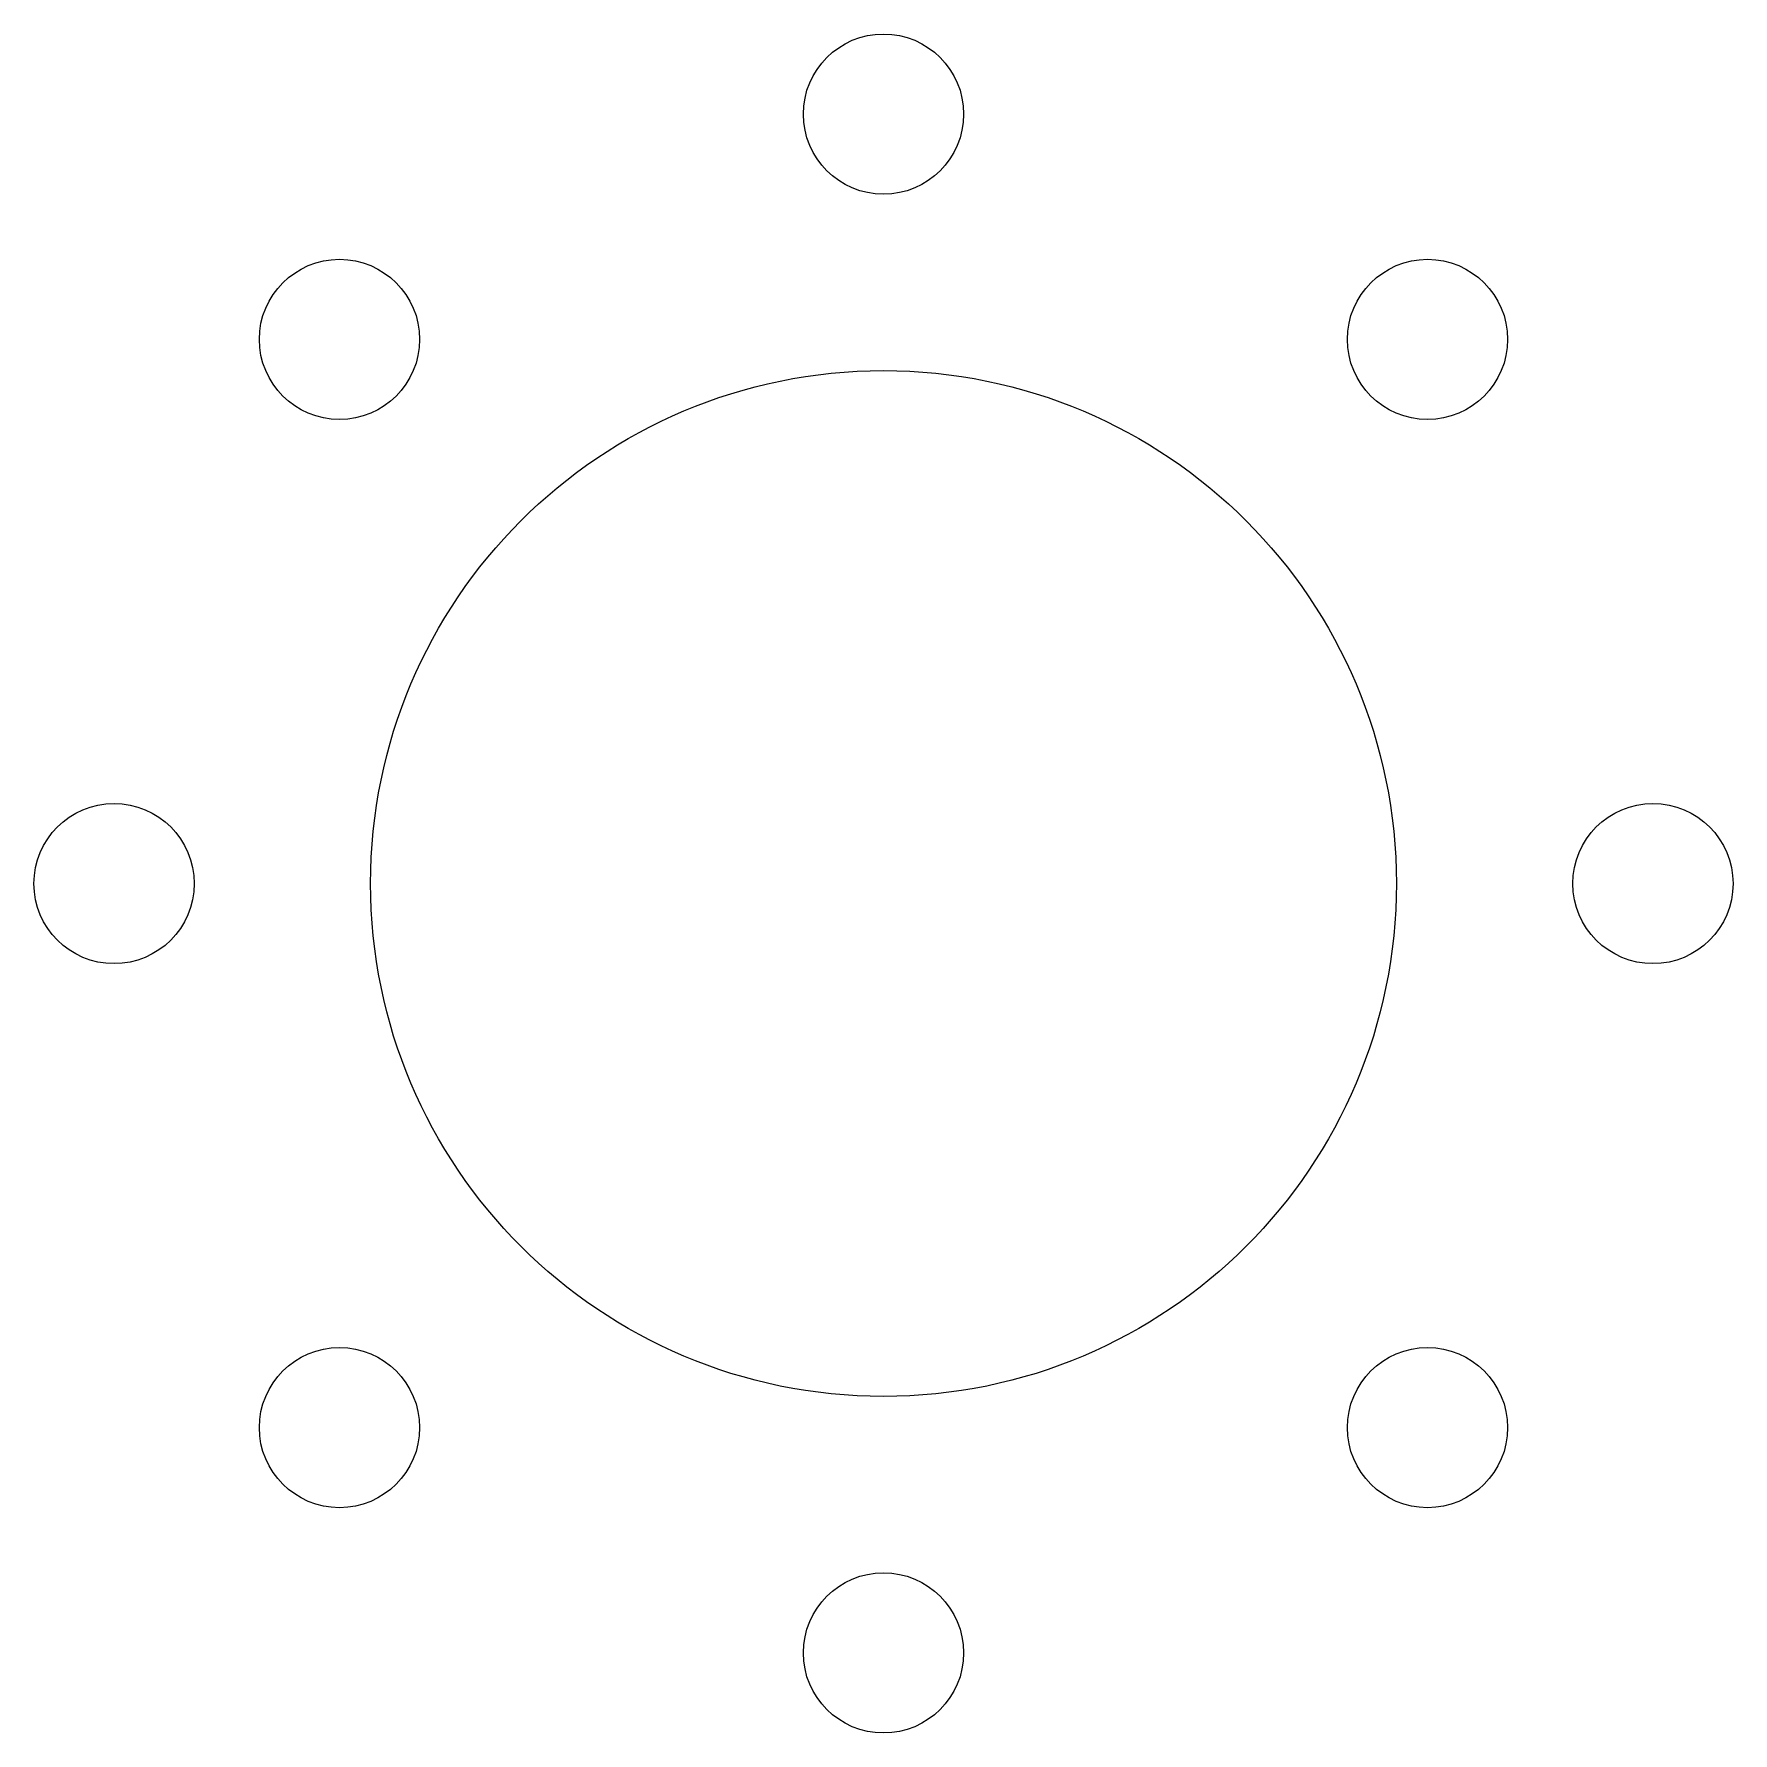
# Model space of a CAD drawing. Extents: x 2.89 to 10.22, y -4.48 to -2.42.
# Drawn here: x 10.0138 to 10.2224, y -2.6634 to -2.4547 of the extents above; entities that cross this region are included whole.
import ezdxf

# ---------------------------------------------------------------- set-up
doc = ezdxf.new("R2010")
doc.units = 0
doc.header["$MEASUREMENT"] = 0
doc.layers.add('BLACK', color=7, linetype='CONTINUOUS')

msp = doc.modelspace()

# ---------------------------------------------------------------- linework, layer by layer
at = {"layer": 'BLACK'}
for centre, radius in [((10.11811, -2.46457), 0.00984), ((10.0513, -2.49224), 0.00984), ((10.18492, -2.49224), 0.00984), ((10.11811, -2.55906), 0.06299), ((10.02362, -2.55906), 0.00984), ((10.2126, -2.55906), 0.00984), ((10.0513, -2.62587), 0.00984), ((10.18492, -2.62587), 0.00984), ((10.11811, -2.65354), 0.00984)]:
    msp.add_circle(centre, radius, dxfattribs=at)

doc.saveas('drawing.dxf')
